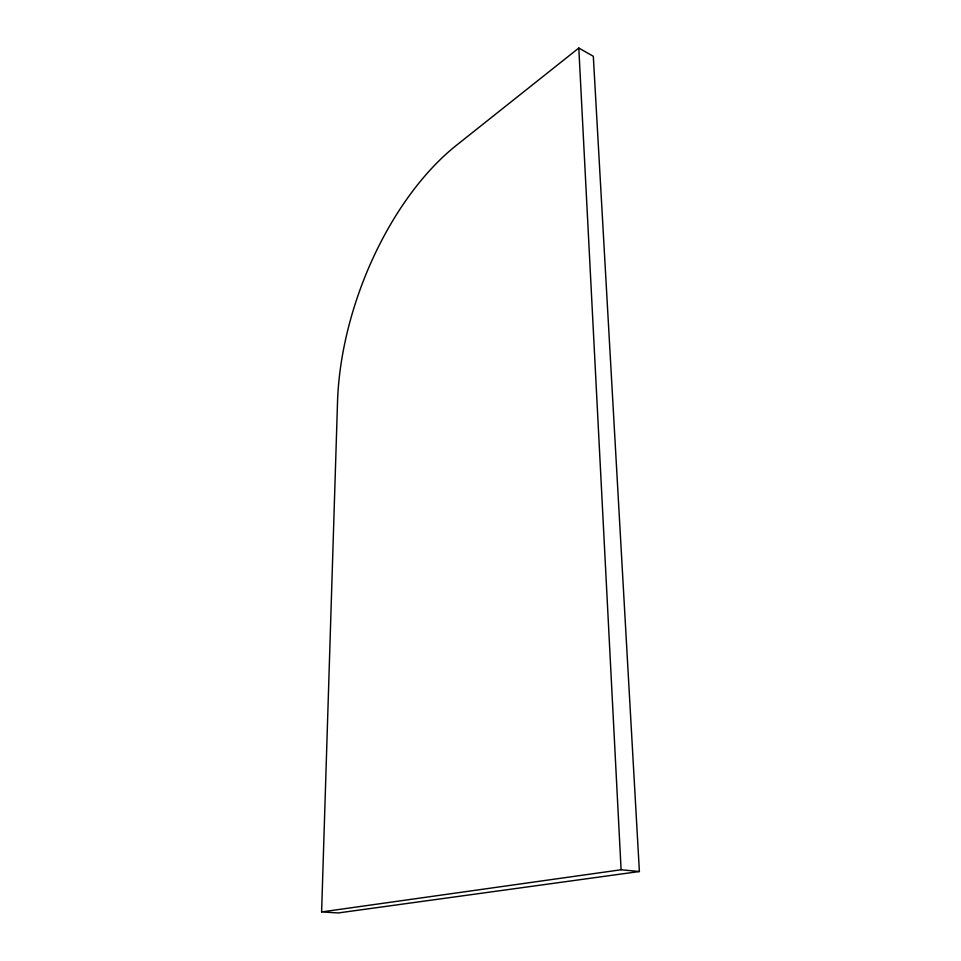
<?xml version="1.0" encoding="UTF-8"?>
<svg xmlns="http://www.w3.org/2000/svg" width="961" height="961" viewBox="0 0 961 961"><rect width="100%" height="100%" fill="white"/><g stroke="black" fill="none" stroke-linecap="round" stroke-linejoin="round"><path stroke-width="1.44" d="M321.611 911.941L337.527 401.89A221.33 119.837 -69.4 0 1 456.451 145.291L578.798 48.05L593.309 56.279L639.389 871.519L338.248 912.95L321.611 911.941L621.094 869.765L639.389 871.519M578.798 48.05L621.094 869.765"/></g></svg>
